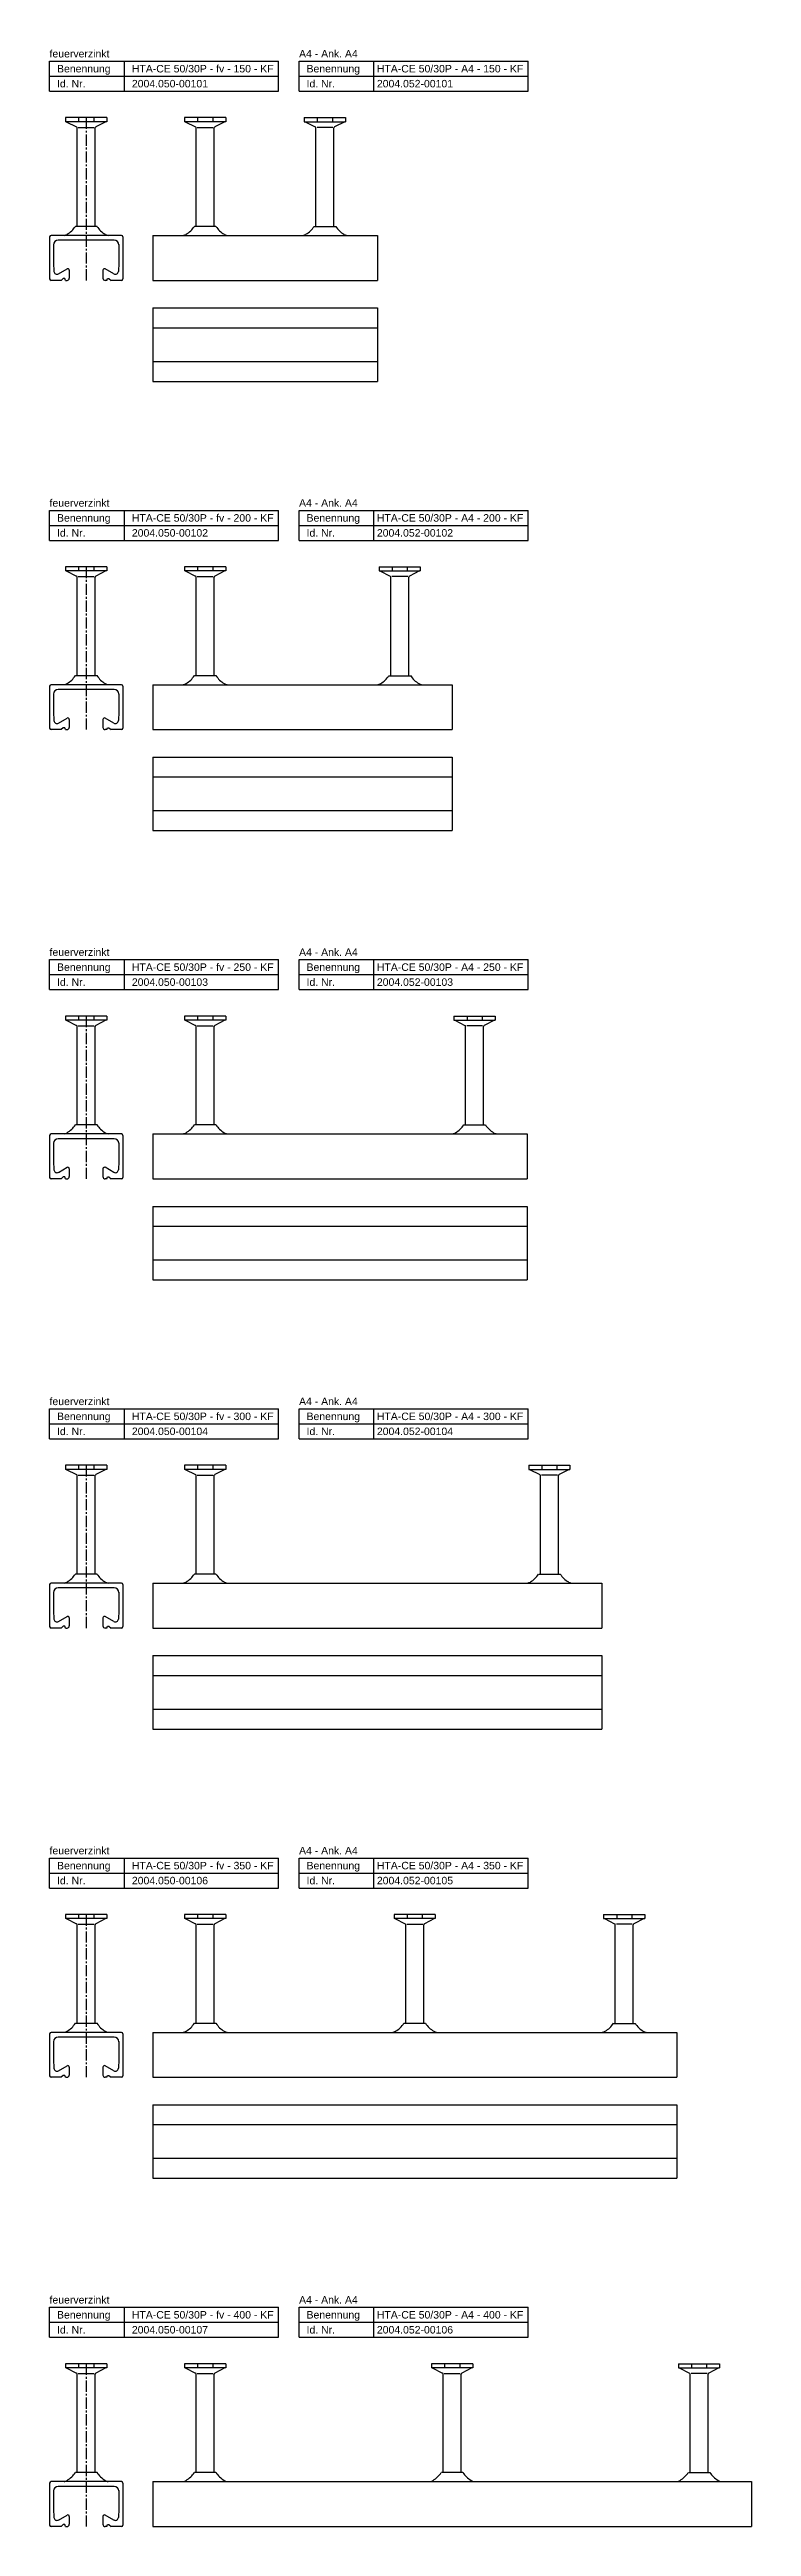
# Model space of a CAD drawing. Header units: millimetres. Extents: x 6357 to 12496, y -479 to 2742.
# Drawn here: x 6357 to 6826, y 1088 to 2742 of the extents above; entities that cross this region are included whole.
import ezdxf

# ---------------------------------------------------------------- set-up
doc = ezdxf.new("R2010")
doc.units = ezdxf.units.MM
doc.header["$LTSCALE"] = 10
doc.linetypes.add('MITTE2', pattern=[1.125, 0.75, -0.125, 0.125, -0.125])
doc.layers.add('ACHSEN', color=1, linetype='MITTE2')
doc.layers.add('HALFEN', color=2, linetype='CONTINUOUS')
doc.styles.add('ARIAL50', font='arial.ttf', dxfattribs={"height": 5})

msp = doc.modelspace()

# ---------------------------------------------------------------- linework, layer by layer
at = {"layer": 'ACHSEN'}
for p, q in [((6381.5, 2696.7), (6381.5, 2588)), ((6381.5, 2396.7), (6381.5, 2288)), ((6381.5, 2096.7), (6381.5, 1988)), ((6381.5, 1796.7), (6381.5, 1688)), ((6381.5, 1496.7), (6381.5, 1388)), ((6381.5, 1196.7), (6381.5, 1088))]:
    msp.add_line(p, q, dxfattribs=at)
at = {"layer": 'HALFEN'}
for p, q in [((6357, 2734.4), (6510, 2734.4)), ((6357, 2714.4), (6357, 2734.4)), ((6407, 2714.4), (6407, 2734.4)), ((6510, 2714.4), (6510, 2734.4)), ((6523.7, 2734.4), (6676.7, 2734.4)), ((6523.7, 2714.4), (6523.7, 2734.4)), ((6573.7, 2714.4), (6573.7, 2734.4)), ((6676.7, 2714.4), (6676.7, 2734.4)), ((6357, 2724.4), (6510, 2724.4)), ((6357, 2714.4), (6510, 2714.4)), ((6523.7, 2724.4), (6676.7, 2724.4)), ((6523.7, 2714.4), (6676.7, 2714.4)), ((6395.2, 2696.7), (6367.7, 2696.7)), ((6367.7, 2696.7), (6367.7, 2694)), ((6376.4, 2696.7), (6376.4, 2694)), ((6386.5, 2696.7), (6386.5, 2694)), ((6395.2, 2696.7), (6395.2, 2694)), ((6474.7, 2696.7), (6447.2, 2696.7)), ((6447.2, 2696.7), (6447.2, 2694)), ((6455.9, 2696.7), (6455.9, 2694)), ((6466, 2696.7), (6466, 2694)), ((6474.7, 2696.7), (6474.7, 2694)), ((6527.2, 2696.7), (6554.7, 2696.7)), ((6527.2, 2696.7), (6527.2, 2694)), ((6535.9, 2696.7), (6535.9, 2694)), ((6546, 2696.7), (6546, 2694)), ((6554.7, 2696.7), (6554.7, 2694)), ((6395.2, 2694), (6367.7, 2694)), ((6368.2, 2694), (6375, 2690.5)), ((6375.5, 2624), (6375.5, 2689.8)), ((6376.1, 2690.2), (6386.8, 2690.2)), ((6387.5, 2624), (6387.5, 2689.8)), ((6394.7, 2694), (6387.9, 2690.5)), ((6474.7, 2694), (6447.2, 2694)), ((6447.7, 2694), (6454.5, 2690.5)), ((6455, 2624), (6455, 2689.8)), ((6455.6, 2690.2), (6466.3, 2690.2)), ((6467, 2624), (6467, 2689.8)), ((6474.2, 2694), (6467.4, 2690.5)), ((6527.2, 2694), (6554.7, 2694)), ((6527.7, 2694), (6534.5, 2690.5)), ((6535, 2624), (6535, 2689.8)), ((6546.3, 2690.2), (6535.7, 2690.2)), ((6547, 2624), (6547, 2689.8)), ((6554.2, 2694), (6547.4, 2690.5)), ((6357, 2617), (6357, 2589)), ((6405, 2618), (6358, 2618)), ((6400.2, 2614.8), (6362.7, 2614.8)), ((6388.7, 2624), (6374.3, 2624)), ((6388.7, 2624), (6387.9, 2624)), ((6406, 2617), (6406, 2589)), ((6426, 2618), (6576, 2618)), ((6426, 2618), (6426, 2588)), ((6468.2, 2624), (6453.8, 2624)), ((6533.8, 2624), (6548.2, 2624)), ((6576, 2618), (6576, 2588)), ((6359.7, 2611.8), (6359.7, 2599.8)), ((6359.7, 2599.8), (6359.9, 2594)), ((6403.2, 2599.8), (6403, 2594)), ((6403.2, 2612), (6403.2, 2599.8)), ((6364.7, 2588), (6358, 2588)), ((6362.9, 2592.3), (6368.7, 2595.7)), ((6366.2, 2589.3), (6364.7, 2588)), ((6367.2, 2589.3), (6366.2, 2589.3)), ((6367.7, 2588), (6367.2, 2589.3)), ((6367.7, 2588), (6368.7, 2588)), ((6370.2, 2594.8), (6370.2, 2589.5)), ((6392.7, 2594.8), (6392.7, 2589.5)), ((6400, 2592.3), (6394.2, 2595.7)), ((6395.2, 2588), (6394.2, 2588)), ((6395.2, 2588), (6395.7, 2589.3)), ((6395.7, 2589.3), (6396.7, 2589.3)), ((6396.7, 2589.3), (6398.2, 2588)), ((6405, 2588), (6398.2, 2588)), ((6426, 2588), (6576, 2588)), ((6426, 2569.6), (6576, 2569.6)), ((6426, 2569.6), (6426, 2520.6)), ((6576, 2569.6), (6576, 2520.6)), ((6426, 2556.4), (6576, 2556.4)), ((6426, 2533.9), (6576, 2533.9)), ((6426, 2520.6), (6576, 2520.6)), ((6357, 2434.4), (6510, 2434.4)), ((6357, 2414.4), (6357, 2434.4)), ((6407, 2414.4), (6407, 2434.4)), ((6510, 2414.4), (6510, 2434.4)), ((6523.7, 2434.4), (6676.7, 2434.4)), ((6523.7, 2414.4), (6523.7, 2434.4)), ((6573.7, 2414.4), (6573.7, 2434.4)), ((6676.7, 2414.4), (6676.7, 2434.4)), ((6357, 2424.4), (6510, 2424.4)), ((6523.7, 2424.4), (6676.7, 2424.4)), ((6357, 2414.4), (6510, 2414.4)), ((6523.7, 2414.4), (6676.7, 2414.4)), ((6395.2, 2396.7), (6367.7, 2396.7)), ((6367.7, 2396.7), (6367.7, 2394)), ((6395.2, 2394), (6367.7, 2394)), ((6368.2, 2394), (6375, 2390.5)), ((6375.5, 2324), (6375.5, 2389.8)), ((6376.1, 2390.2), (6386.8, 2390.2)), ((6376.4, 2396.7), (6376.4, 2394)), ((6386.5, 2396.7), (6386.5, 2394)), ((6387.5, 2324), (6387.5, 2389.8)), ((6394.7, 2394), (6387.9, 2390.5)), ((6395.2, 2396.7), (6395.2, 2394)), ((6474.7, 2396.7), (6447.2, 2396.7)), ((6447.2, 2396.7), (6447.2, 2394)), ((6474.7, 2394), (6447.2, 2394)), ((6447.7, 2394), (6454.5, 2390.5)), ((6455, 2324), (6455, 2389.8)), ((6455.6, 2390.2), (6466.3, 2390.2)), ((6455.9, 2396.7), (6455.9, 2394)), ((6466, 2396.7), (6466, 2394)), ((6467, 2324), (6467, 2389.8)), ((6474.2, 2394), (6467.4, 2390.5)), ((6474.7, 2396.7), (6474.7, 2394)), ((6577.2, 2396.7), (6604.7, 2396.7)), ((6577.2, 2396.7), (6577.2, 2394)), ((6577.2, 2394), (6604.7, 2394)), ((6577.7, 2394), (6584.5, 2390.5)), ((6585, 2324), (6585, 2389.8)), ((6596.3, 2390.2), (6585.7, 2390.2)), ((6585.9, 2396.7), (6585.9, 2394)), ((6596, 2396.7), (6596, 2394)), ((6597, 2324), (6597, 2389.8)), ((6604.2, 2394), (6597.4, 2390.5)), ((6604.7, 2396.7), (6604.7, 2394)), ((6357, 2317), (6357, 2289)), ((6405, 2318), (6358, 2318)), ((6388.7, 2324), (6374.3, 2324)), ((6388.7, 2324), (6387.9, 2324)), ((6406, 2317), (6406, 2289)), ((6426, 2318), (6626, 2318)), ((6426, 2318), (6426, 2288)), ((6468.2, 2324), (6453.8, 2324)), ((6583.8, 2324), (6598.2, 2324)), ((6626, 2318), (6626, 2288)), ((6359.7, 2311.8), (6359.7, 2299.8)), ((6359.7, 2299.8), (6359.9, 2294)), ((6400.2, 2314.8), (6362.7, 2314.8)), ((6403.2, 2299.8), (6403, 2294)), ((6403.2, 2312), (6403.2, 2299.8)), ((6364.7, 2288), (6358, 2288)), ((6362.9, 2292.3), (6368.7, 2295.7)), ((6366.2, 2289.3), (6364.7, 2288)), ((6367.2, 2289.3), (6366.2, 2289.3)), ((6367.7, 2288), (6367.2, 2289.3)), ((6367.7, 2288), (6368.7, 2288)), ((6370.2, 2294.8), (6370.2, 2289.5)), ((6392.7, 2294.8), (6392.7, 2289.5)), ((6400, 2292.3), (6394.2, 2295.7)), ((6395.2, 2288), (6394.2, 2288)), ((6395.2, 2288), (6395.7, 2289.3)), ((6395.7, 2289.3), (6396.7, 2289.3)), ((6396.7, 2289.3), (6398.2, 2288)), ((6405, 2288), (6398.2, 2288)), ((6426, 2288), (6626, 2288)), ((6426, 2269.6), (6626, 2269.6)), ((6426, 2269.6), (6426, 2220.6)), ((6626, 2269.6), (6626, 2220.6)), ((6426, 2256.4), (6626, 2256.4)), ((6426, 2233.9), (6626, 2233.9)), ((6426, 2220.6), (6626, 2220.6)), ((6357, 2134.4), (6510, 2134.4)), ((6357, 2114.4), (6357, 2134.4)), ((6407, 2114.4), (6407, 2134.4)), ((6510, 2114.4), (6510, 2134.4)), ((6523.7, 2134.4), (6676.7, 2134.4)), ((6523.7, 2114.4), (6523.7, 2134.4)), ((6573.7, 2114.4), (6573.7, 2134.4)), ((6676.7, 2114.4), (6676.7, 2134.4)), ((6357, 2124.4), (6510, 2124.4)), ((6523.7, 2124.4), (6676.7, 2124.4)), ((6357, 2114.4), (6510, 2114.4)), ((6523.7, 2114.4), (6676.7, 2114.4)), ((6395.2, 2096.7), (6367.7, 2096.7)), ((6367.7, 2096.7), (6367.7, 2094)), ((6395.2, 2094), (6367.7, 2094)), ((6368.2, 2094), (6375, 2090.5)), ((6375.5, 2024), (6375.5, 2089.8)), ((6376.1, 2090.2), (6386.8, 2090.2)), ((6376.4, 2096.7), (6376.4, 2094)), ((6386.5, 2096.7), (6386.5, 2094)), ((6387.5, 2024), (6387.5, 2089.8)), ((6394.7, 2094), (6387.9, 2090.5)), ((6395.2, 2096.7), (6395.2, 2094)), ((6474.7, 2096.7), (6447.2, 2096.7)), ((6447.2, 2096.7), (6447.2, 2094)), ((6474.7, 2094), (6447.2, 2094)), ((6447.7, 2094), (6454.5, 2090.5)), ((6455, 2024), (6455, 2089.8)), ((6455.6, 2090.2), (6466.3, 2090.2)), ((6455.9, 2096.7), (6455.9, 2094)), ((6466, 2096.7), (6466, 2094)), ((6467, 2024), (6467, 2089.8)), ((6474.2, 2094), (6467.4, 2090.5)), ((6474.7, 2096.7), (6474.7, 2094)), ((6627.2, 2096.7), (6654.7, 2096.7)), ((6627.2, 2096.7), (6627.2, 2094)), ((6627.2, 2094), (6654.7, 2094)), ((6627.7, 2094), (6634.5, 2090.5)), ((6635, 2024), (6635, 2089.8)), ((6646.3, 2090.2), (6635.7, 2090.2)), ((6635.9, 2096.7), (6635.9, 2094)), ((6646, 2096.7), (6646, 2094)), ((6647, 2024), (6647, 2089.8)), ((6654.2, 2094), (6647.4, 2090.5)), ((6654.7, 2096.7), (6654.7, 2094)), ((6405, 2018), (6358, 2018)), ((6388.7, 2024), (6374.3, 2024)), ((6388.7, 2024), (6387.9, 2024)), ((6426, 2018), (6676, 2018)), ((6426, 2018), (6426, 1988)), ((6468.2, 2024), (6453.8, 2024)), ((6633.8, 2024), (6648.2, 2024)), ((6676, 2018), (6676, 1988)), ((6357, 2017), (6357, 1989)), ((6359.7, 2011.8), (6359.7, 1999.8)), ((6400.2, 2014.8), (6362.7, 2014.8)), ((6403.2, 2012), (6403.2, 1999.8)), ((6406, 2017), (6406, 1989)), ((6364.7, 1988), (6358, 1988)), ((6359.7, 1999.8), (6359.9, 1994)), ((6362.9, 1992.3), (6368.7, 1995.7)), ((6366.2, 1989.3), (6364.7, 1988)), ((6367.2, 1989.3), (6366.2, 1989.3)), ((6367.7, 1988), (6367.2, 1989.3)), ((6367.7, 1988), (6368.7, 1988)), ((6370.2, 1994.8), (6370.2, 1989.5)), ((6392.7, 1994.8), (6392.7, 1989.5)), ((6400, 1992.3), (6394.2, 1995.7)), ((6395.2, 1988), (6394.2, 1988)), ((6395.2, 1988), (6395.7, 1989.3)), ((6395.7, 1989.3), (6396.7, 1989.3)), ((6396.7, 1989.3), (6398.2, 1988)), ((6405, 1988), (6398.2, 1988)), ((6403.2, 1999.8), (6403, 1994)), ((6426, 1988), (6676, 1988)), ((6426, 1969.6), (6676, 1969.6)), ((6426, 1969.6), (6426, 1920.6)), ((6676, 1969.6), (6676, 1920.6)), ((6426, 1956.4), (6676, 1956.4)), ((6426, 1933.9), (6676, 1933.9)), ((6426, 1920.6), (6676, 1920.6)), ((6357, 1834.4), (6510, 1834.4)), ((6357, 1814.4), (6357, 1834.4)), ((6357, 1824.4), (6510, 1824.4)), ((6407, 1814.4), (6407, 1834.4)), ((6510, 1814.4), (6510, 1834.4)), ((6523.7, 1834.4), (6676.7, 1834.4)), ((6523.7, 1814.4), (6523.7, 1834.4)), ((6523.7, 1824.4), (6676.7, 1824.4)), ((6573.7, 1814.4), (6573.7, 1834.4)), ((6676.7, 1814.4), (6676.7, 1834.4)), ((6357, 1814.4), (6510, 1814.4)), ((6523.7, 1814.4), (6676.7, 1814.4)), ((6395.2, 1796.7), (6367.7, 1796.7)), ((6367.7, 1796.7), (6367.7, 1794)), ((6395.2, 1794), (6367.7, 1794)), ((6368.2, 1794), (6375, 1790.5)), ((6375.5, 1724), (6375.5, 1789.8)), ((6376.1, 1790.2), (6386.8, 1790.2)), ((6376.4, 1796.7), (6376.4, 1794)), ((6386.5, 1796.7), (6386.5, 1794)), ((6387.5, 1724), (6387.5, 1789.8)), ((6394.7, 1794), (6387.9, 1790.5)), ((6395.2, 1796.7), (6395.2, 1794)), ((6474.7, 1796.7), (6447.2, 1796.7)), ((6447.2, 1796.7), (6447.2, 1794)), ((6474.7, 1794), (6447.2, 1794)), ((6447.7, 1794), (6454.5, 1790.5)), ((6455, 1724), (6455, 1789.8)), ((6455.6, 1790.2), (6466.3, 1790.2)), ((6455.9, 1796.7), (6455.9, 1794)), ((6466, 1796.7), (6466, 1794)), ((6467, 1724), (6467, 1789.8)), ((6474.2, 1794), (6467.4, 1790.5)), ((6474.7, 1796.7), (6474.7, 1794)), ((6677.2, 1796.7), (6704.7, 1796.7)), ((6677.2, 1796.7), (6677.2, 1794)), ((6677.2, 1794), (6704.7, 1794)), ((6677.7, 1794), (6684.5, 1790.5)), ((6685, 1724), (6685, 1789.8)), ((6696.3, 1790.2), (6685.7, 1790.2)), ((6685.9, 1796.7), (6685.9, 1794)), ((6696, 1796.7), (6696, 1794)), ((6697, 1724), (6697, 1789.8)), ((6704.2, 1794), (6697.4, 1790.5)), ((6704.7, 1796.7), (6704.7, 1794)), ((6388.7, 1724), (6374.3, 1724)), ((6388.7, 1724), (6387.9, 1724)), ((6468.2, 1724), (6453.8, 1724)), ((6683.8, 1724), (6698.2, 1724)), ((6357, 1717), (6357, 1689)), ((6405, 1718), (6358, 1718)), ((6359.7, 1711.8), (6359.7, 1699.8)), ((6400.2, 1714.8), (6362.7, 1714.8)), ((6403.2, 1712), (6403.2, 1699.8)), ((6406, 1717), (6406, 1689)), ((6426, 1718), (6726, 1718)), ((6426, 1718), (6426, 1688)), ((6726, 1718), (6726, 1688)), ((6364.7, 1688), (6358, 1688)), ((6359.7, 1699.8), (6359.9, 1694)), ((6362.9, 1692.3), (6368.7, 1695.7)), ((6366.2, 1689.3), (6364.7, 1688)), ((6367.2, 1689.3), (6366.2, 1689.3)), ((6367.7, 1688), (6367.2, 1689.3)), ((6367.7, 1688), (6368.7, 1688)), ((6370.2, 1694.8), (6370.2, 1689.5)), ((6392.7, 1694.8), (6392.7, 1689.5)), ((6400, 1692.3), (6394.2, 1695.7)), ((6395.2, 1688), (6394.2, 1688)), ((6395.2, 1688), (6395.7, 1689.3)), ((6395.7, 1689.3), (6396.7, 1689.3)), ((6396.7, 1689.3), (6398.2, 1688)), ((6405, 1688), (6398.2, 1688)), ((6403.2, 1699.8), (6403, 1694)), ((6426, 1688), (6726, 1688)), ((6426, 1669.6), (6726, 1669.6)), ((6426, 1669.6), (6426, 1620.6)), ((6426, 1656.4), (6726, 1656.4)), ((6726, 1669.6), (6726, 1620.6)), ((6426, 1633.9), (6726, 1633.9)), ((6426, 1620.6), (6726, 1620.6)), ((6357, 1534.4), (6510, 1534.4)), ((6357, 1514.4), (6357, 1534.4)), ((6357, 1524.4), (6510, 1524.4)), ((6407, 1514.4), (6407, 1534.4)), ((6510, 1514.4), (6510, 1534.4)), ((6523.7, 1534.4), (6676.7, 1534.4)), ((6523.7, 1514.4), (6523.7, 1534.4)), ((6523.7, 1524.4), (6676.7, 1524.4)), ((6573.7, 1514.4), (6573.7, 1534.4)), ((6676.7, 1514.4), (6676.7, 1534.4)), ((6357, 1514.4), (6510, 1514.4)), ((6523.7, 1514.4), (6676.7, 1514.4)), ((6395.2, 1496.7), (6367.7, 1496.7)), ((6367.7, 1496.7), (6367.7, 1494)), ((6395.2, 1494), (6367.7, 1494)), ((6368.2, 1494), (6375, 1490.5)), ((6375.5, 1424), (6375.5, 1489.8)), ((6376.1, 1490.2), (6386.8, 1490.2)), ((6376.4, 1496.7), (6376.4, 1494)), ((6386.5, 1496.7), (6386.5, 1494)), ((6387.5, 1424), (6387.5, 1489.8)), ((6394.7, 1494), (6387.9, 1490.5)), ((6395.2, 1496.7), (6395.2, 1494)), ((6474.7, 1496.7), (6447.2, 1496.7)), ((6447.2, 1496.7), (6447.2, 1494)), ((6474.7, 1494), (6447.2, 1494)), ((6447.7, 1494), (6454.5, 1490.5)), ((6455, 1424), (6455, 1489.8)), ((6455.6, 1490.2), (6466.3, 1490.2)), ((6455.9, 1496.7), (6455.9, 1494)), ((6466, 1496.7), (6466, 1494)), ((6467, 1424), (6467, 1489.8)), ((6474.2, 1494), (6467.4, 1490.5)), ((6474.7, 1496.7), (6474.7, 1494)), ((6614.7, 1496.7), (6587.2, 1496.7)), ((6587.2, 1496.7), (6587.2, 1494)), ((6614.7, 1494), (6587.2, 1494)), ((6587.7, 1494), (6594.5, 1490.5)), ((6595, 1424), (6595, 1489.8)), ((6595.6, 1490.2), (6606.3, 1490.2)), ((6595.9, 1496.7), (6595.9, 1494)), ((6606, 1496.7), (6606, 1494)), ((6607, 1424), (6607, 1489.8)), ((6614.2, 1494), (6607.4, 1490.5)), ((6614.7, 1496.7), (6614.7, 1494)), ((6727.2, 1496.7), (6754.7, 1496.7)), ((6727.2, 1496.7), (6727.2, 1494)), ((6727.2, 1494), (6754.7, 1494)), ((6727.7, 1494), (6734.5, 1490.5)), ((6735, 1424), (6735, 1489.8)), ((6746.3, 1490.2), (6735.7, 1490.2)), ((6735.9, 1496.7), (6735.9, 1494)), ((6746, 1496.7), (6746, 1494)), ((6747, 1424), (6747, 1489.8)), ((6754.2, 1494), (6747.4, 1490.5)), ((6754.7, 1496.7), (6754.7, 1494)), ((6388.7, 1424), (6374.3, 1424)), ((6388.7, 1424), (6387.9, 1424)), ((6468.2, 1424), (6453.8, 1424)), ((6608.2, 1424), (6593.8, 1424)), ((6733.8, 1424), (6748.2, 1424)), ((6357, 1417), (6357, 1389)), ((6405, 1418), (6358, 1418)), ((6359.7, 1411.8), (6359.7, 1399.8)), ((6400.2, 1414.8), (6362.7, 1414.8)), ((6403.2, 1412), (6403.2, 1399.8)), ((6406, 1417), (6406, 1389)), ((6426, 1418), (6776, 1418)), ((6426, 1418), (6426, 1388)), ((6776, 1418), (6776, 1388)), ((6359.7, 1399.8), (6359.9, 1394)), ((6362.9, 1392.3), (6368.7, 1395.7)), ((6370.2, 1394.8), (6370.2, 1389.5)), ((6392.7, 1394.8), (6392.7, 1389.5)), ((6400, 1392.3), (6394.2, 1395.7)), ((6403.2, 1399.8), (6403, 1394)), ((6364.7, 1388), (6358, 1388)), ((6366.2, 1389.3), (6364.7, 1388)), ((6367.2, 1389.3), (6366.2, 1389.3)), ((6367.7, 1388), (6367.2, 1389.3)), ((6367.7, 1388), (6368.7, 1388)), ((6395.2, 1388), (6394.2, 1388)), ((6395.2, 1388), (6395.7, 1389.3)), ((6395.7, 1389.3), (6396.7, 1389.3)), ((6396.7, 1389.3), (6398.2, 1388)), ((6405, 1388), (6398.2, 1388)), ((6426, 1388), (6776, 1388)), ((6426, 1369.6), (6776, 1369.6)), ((6426, 1369.6), (6426, 1320.6)), ((6776, 1369.6), (6776, 1320.6)), ((6426, 1356.4), (6776, 1356.4)), ((6426, 1333.9), (6776, 1333.9)), ((6426, 1320.6), (6776, 1320.6)), ((6357, 1234.4), (6510, 1234.4)), ((6357, 1214.4), (6357, 1234.4)), ((6357, 1224.4), (6510, 1224.4)), ((6407, 1214.4), (6407, 1234.4)), ((6510, 1214.4), (6510, 1234.4)), ((6523.7, 1234.4), (6676.7, 1234.4)), ((6523.7, 1214.4), (6523.7, 1234.4)), ((6523.7, 1224.4), (6676.7, 1224.4)), ((6573.7, 1214.4), (6573.7, 1234.4)), ((6676.7, 1214.4), (6676.7, 1234.4)), ((6357, 1214.4), (6510, 1214.4)), ((6523.7, 1214.4), (6676.7, 1214.4)), ((6395.2, 1196.7), (6367.7, 1196.7)), ((6367.7, 1196.7), (6367.7, 1194)), ((6395.2, 1194), (6367.7, 1194)), ((6368.2, 1194), (6375, 1190.5)), ((6376.4, 1196.7), (6376.4, 1194)), ((6386.5, 1196.7), (6386.5, 1194)), ((6394.7, 1194), (6387.9, 1190.5)), ((6395.2, 1196.7), (6395.2, 1194)), ((6474.7, 1196.7), (6447.2, 1196.7)), ((6447.2, 1196.7), (6447.2, 1194)), ((6474.7, 1194), (6447.2, 1194)), ((6447.7, 1194), (6454.5, 1190.5)), ((6455.9, 1196.7), (6455.9, 1194)), ((6466, 1196.7), (6466, 1194)), ((6474.2, 1194), (6467.4, 1190.5)), ((6474.7, 1196.7), (6474.7, 1194)), ((6639.7, 1196.7), (6612.2, 1196.7)), ((6612.2, 1196.7), (6612.2, 1194)), ((6639.7, 1194), (6612.2, 1194)), ((6612.7, 1194), (6619.5, 1190.5)), ((6620.9, 1196.7), (6620.9, 1194)), ((6631, 1196.7), (6631, 1194)), ((6639.2, 1194), (6632.4, 1190.5)), ((6639.7, 1196.7), (6639.7, 1194)), ((6777.2, 1196.7), (6804.7, 1196.7)), ((6777.2, 1196.7), (6777.2, 1194)), ((6777.2, 1194), (6804.7, 1194)), ((6777.7, 1194), (6784.5, 1190.5)), ((6785.9, 1196.7), (6785.9, 1194)), ((6796, 1196.7), (6796, 1194)), ((6804.2, 1194), (6797.4, 1190.5)), ((6804.7, 1196.7), (6804.7, 1194)), ((6375.5, 1124), (6375.5, 1189.8)), ((6376.1, 1190.2), (6386.8, 1190.2)), ((6387.5, 1124), (6387.5, 1189.8)), ((6455, 1124), (6455, 1189.8)), ((6455.6, 1190.2), (6466.3, 1190.2)), ((6467, 1124), (6467, 1189.8)), ((6620, 1124), (6620, 1189.8)), ((6620.6, 1190.2), (6631.3, 1190.2)), ((6632, 1124), (6632, 1189.8)), ((6785, 1124), (6785, 1189.8)), ((6796.3, 1190.2), (6785.7, 1190.2)), ((6797, 1124), (6797, 1189.8)), ((6357, 1117), (6357, 1089)), ((6405, 1118), (6358, 1118)), ((6359.7, 1111.8), (6359.7, 1099.8)), ((6400.2, 1114.8), (6362.7, 1114.8)), ((6388.7, 1124), (6374.3, 1124)), ((6388.7, 1124), (6387.9, 1124)), ((6403.2, 1112), (6403.2, 1099.8)), ((6406, 1117), (6406, 1089)), ((6426, 1118), (6826, 1118)), ((6426, 1118), (6426, 1088)), ((6468.2, 1124), (6453.8, 1124)), ((6633.2, 1124), (6618.8, 1124)), ((6783.8, 1124), (6798.2, 1124)), ((6826, 1118), (6826, 1088)), ((6359.7, 1099.8), (6359.9, 1094)), ((6362.9, 1092.3), (6368.7, 1095.7)), ((6370.2, 1094.8), (6370.2, 1089.5)), ((6392.7, 1094.8), (6392.7, 1089.5)), ((6400, 1092.3), (6394.2, 1095.7)), ((6403.2, 1099.8), (6403, 1094)), ((6364.7, 1088), (6358, 1088)), ((6366.2, 1089.3), (6364.7, 1088)), ((6367.2, 1089.3), (6366.2, 1089.3)), ((6367.7, 1088), (6367.2, 1089.3)), ((6367.7, 1088), (6368.7, 1088)), ((6395.2, 1088), (6394.2, 1088)), ((6395.2, 1088), (6395.7, 1089.3)), ((6395.7, 1089.3), (6396.7, 1089.3)), ((6396.7, 1089.3), (6398.2, 1088)), ((6405, 1088), (6398.2, 1088)), ((6426, 1088), (6826, 1088))]:
    msp.add_line(p, q, dxfattribs=at)
for centre, radius, start, end in [((6374.7, 2689.8), 0.8, 0, 62.3005), ((6388.3, 2689.8), 0.8, 117.6995, 180), ((6454.2, 2689.8), 0.8, 0, 62.3005), ((6467.8, 2689.8), 0.8, 117.6995, 180), ((6534.2, 2689.8), 0.8, 0, 62.3005), ((6547.8, 2689.8), 0.8, 117.6995, 180), ((6358, 2617), 1, 90, 180), ((6362.7, 2611.8), 3, 90, 180), ((6364.7, 2626.8), 9, 283.5362, 296.8414), ((6359.8, 2633.6), 17.3, 301.0756, 326.5383), ((6403.1, 2633.6), 17.3, 213.4617, 238.9244), ((6398.2, 2626.8), 9, 243.1586, 256.4638), ((6400.2, 2611.8), 3, 0, 90), ((6405, 2617), 1, 0, 90), ((6444.2, 2626.8), 9, 283.5362, 296.8414), ((6439.3, 2633.6), 17.3, 301.0756, 326.5383), ((6482.6, 2633.6), 17.3, 213.4617, 238.9244), ((6477.7, 2626.8), 9, 243.1586, 256.4638), ((6524.2, 2626.8), 9, 283.5362, 296.8414), ((6519.3, 2633.6), 17.3, 301.0756, 326.5383), ((6562.6, 2633.6), 17.3, 213.4617, 238.9244), ((6557.7, 2626.8), 9, 243.1586, 256.4638), ((6358, 2589), 1, 180, 270), ((6361.9, 2594.1), 2, 181.843, 299.9532), ((6369.2, 2594.8), 1, 0, 119.9532), ((6368.7, 2589.5), 1.5, 270, 0), ((6393.7, 2594.8), 1, 60.0468, 180), ((6394.2, 2589.5), 1.5, 180, 270), ((6401, 2594.1), 2, 240.0468, 358.157), ((6405, 2589), 1, 270, 0), ((6374.7, 2389.8), 0.8, 0, 62.3005), ((6388.3, 2389.8), 0.8, 117.6995, 180), ((6454.2, 2389.8), 0.8, 0, 62.3005), ((6467.8, 2389.8), 0.8, 117.6995, 180), ((6584.2, 2389.8), 0.8, 0, 62.3005), ((6597.8, 2389.8), 0.8, 117.6995, 180), ((6358, 2317), 1, 90, 180), ((6364.7, 2326.8), 9, 283.5362, 296.8414), ((6359.8, 2333.6), 17.3, 301.0756, 326.5383), ((6403.1, 2333.6), 17.3, 213.4617, 238.9244), ((6398.2, 2326.8), 9, 243.1586, 256.4638), ((6405, 2317), 1, 0, 90), ((6444.2, 2326.8), 9, 283.5362, 296.8414), ((6439.3, 2333.6), 17.3, 301.0756, 326.5383), ((6482.6, 2333.6), 17.3, 213.4617, 238.9244), ((6477.7, 2326.8), 9, 243.1586, 256.4638), ((6574.2, 2326.8), 9, 283.5362, 296.8414), ((6569.3, 2333.6), 17.3, 301.0756, 326.5383), ((6612.6, 2333.6), 17.3, 213.4617, 238.9244), ((6607.7, 2326.8), 9, 243.1586, 256.4638), ((6362.7, 2311.8), 3, 90, 180), ((6400.2, 2311.8), 3, 0, 90), ((6358, 2289), 1, 180, 270), ((6361.9, 2294.1), 2, 181.843, 299.9532), ((6369.2, 2294.8), 1, 0, 119.9532), ((6368.7, 2289.5), 1.5, 270, 0), ((6393.7, 2294.8), 1, 60.0468, 180), ((6394.2, 2289.5), 1.5, 180, 270), ((6401, 2294.1), 2, 240.0468, 358.157), ((6405, 2289), 1, 270, 0), ((6374.7, 2089.8), 0.8, 0, 62.3005), ((6388.3, 2089.8), 0.8, 117.6995, 180), ((6454.2, 2089.8), 0.8, 0, 62.3005), ((6467.8, 2089.8), 0.8, 117.6995, 180), ((6634.2, 2089.8), 0.8, 0, 62.3005), ((6647.8, 2089.8), 0.8, 117.6995, 180), ((6358, 2017), 1, 90, 180), ((6364.7, 2026.8), 9, 283.5362, 296.8414), ((6359.8, 2033.6), 17.3, 301.0756, 326.5383), ((6403.1, 2033.6), 17.3, 213.4617, 238.9244), ((6398.2, 2026.8), 9, 243.1586, 256.4638), ((6405, 2017), 1, 0, 90), ((6444.2, 2026.8), 9, 283.5362, 296.8414), ((6439.3, 2033.6), 17.3, 301.0756, 326.5383), ((6482.6, 2033.6), 17.3, 213.4617, 238.9244), ((6477.7, 2026.8), 9, 243.1586, 256.4638), ((6624.2, 2026.8), 9, 283.5362, 296.8414), ((6619.3, 2033.6), 17.3, 301.0756, 326.5383), ((6662.6, 2033.6), 17.3, 213.4617, 238.9244), ((6657.7, 2026.8), 9, 243.1586, 256.4638), ((6362.7, 2011.8), 3, 90, 180), ((6400.2, 2011.8), 3, 0, 90), ((6358, 1989), 1, 180, 270), ((6361.9, 1994.1), 2, 181.843, 299.9532), ((6369.2, 1994.8), 1, 0, 119.9532), ((6368.7, 1989.5), 1.5, 270, 0), ((6393.7, 1994.8), 1, 60.0468, 180), ((6394.2, 1989.5), 1.5, 180, 270), ((6401, 1994.1), 2, 240.0468, 358.157), ((6405, 1989), 1, 270, 0), ((6374.7, 1789.8), 0.8, 0, 62.3005), ((6388.3, 1789.8), 0.8, 117.6995, 180), ((6454.2, 1789.8), 0.8, 0, 62.3005), ((6467.8, 1789.8), 0.8, 117.6995, 180), ((6684.2, 1789.8), 0.8, 0, 62.3005), ((6697.8, 1789.8), 0.8, 117.6995, 180), ((6359.8, 1733.6), 17.3, 301.0756, 326.5383), ((6403.1, 1733.6), 17.3, 213.4617, 238.9244), ((6439.3, 1733.6), 17.3, 301.0756, 326.5383), ((6482.6, 1733.6), 17.3, 213.4617, 238.9244), ((6669.3, 1733.6), 17.3, 301.0756, 326.5383), ((6712.6, 1733.6), 17.3, 213.4617, 238.9244), ((6358, 1717), 1, 90, 180), ((6362.7, 1711.8), 3, 90, 180), ((6364.7, 1726.8), 9, 283.5362, 296.8414), ((6398.2, 1726.8), 9, 243.1586, 256.4638), ((6400.2, 1711.8), 3, 0, 90), ((6405, 1717), 1, 0, 90), ((6444.2, 1726.8), 9, 283.5362, 296.8414), ((6477.7, 1726.8), 9, 243.1586, 256.4638), ((6674.2, 1726.8), 9, 283.5362, 296.8414), ((6707.7, 1726.8), 9, 243.1586, 256.4638), ((6358, 1689), 1, 180, 270), ((6361.9, 1694.1), 2, 181.843, 299.9532), ((6369.2, 1694.8), 1, 0, 119.9532), ((6368.7, 1689.5), 1.5, 270, 0), ((6393.7, 1694.8), 1, 60.0468, 180), ((6394.2, 1689.5), 1.5, 180, 270), ((6401, 1694.1), 2, 240.0468, 358.157), ((6405, 1689), 1, 270, 0), ((6374.7, 1489.8), 0.8, 0, 62.3005), ((6388.3, 1489.8), 0.8, 117.6995, 180), ((6454.2, 1489.8), 0.8, 0, 62.3005), ((6467.8, 1489.8), 0.8, 117.6995, 180), ((6594.2, 1489.8), 0.8, 0, 62.3005), ((6607.8, 1489.8), 0.8, 117.6995, 180), ((6734.2, 1489.8), 0.8, 0, 62.3005), ((6747.8, 1489.8), 0.8, 117.6995, 180), ((6359.8, 1433.6), 17.3, 301.0756, 326.5383), ((6403.1, 1433.6), 17.3, 213.4617, 238.9244), ((6439.3, 1433.6), 17.3, 301.0756, 326.5383), ((6482.6, 1433.6), 17.3, 213.4617, 238.9244), ((6579.3, 1433.6), 17.3, 301.0756, 326.5383), ((6622.6, 1433.6), 17.3, 213.4617, 238.9244), ((6719.3, 1433.6), 17.3, 301.0756, 326.5383), ((6762.6, 1433.6), 17.3, 213.4617, 238.9244), ((6358, 1417), 1, 90, 180), ((6362.7, 1411.8), 3, 90, 180), ((6364.7, 1426.8), 9, 283.5362, 296.8414), ((6398.2, 1426.8), 9, 243.1586, 256.4638), ((6400.2, 1411.8), 3, 0, 90), ((6405, 1417), 1, 0, 90), ((6444.2, 1426.8), 9, 283.5362, 296.8414), ((6477.7, 1426.8), 9, 243.1586, 256.4638), ((6584.2, 1426.8), 9, 283.5362, 296.8414), ((6617.7, 1426.8), 9, 243.1586, 256.4638), ((6724.2, 1426.8), 9, 283.5362, 296.8414), ((6757.7, 1426.8), 9, 243.1586, 256.4638), ((6361.9, 1394.1), 2, 181.843, 299.9532), ((6369.2, 1394.8), 1, 0, 119.9532), ((6368.7, 1389.5), 1.5, 270, 0), ((6393.7, 1394.8), 1, 60.0468, 180), ((6394.2, 1389.5), 1.5, 180, 270), ((6401, 1394.1), 2, 240.0468, 358.157), ((6358, 1389), 1, 180, 270), ((6405, 1389), 1, 270, 0), ((6374.7, 1189.8), 0.8, 0, 62.3005), ((6388.3, 1189.8), 0.8, 117.6995, 180), ((6454.2, 1189.8), 0.8, 0, 62.3005), ((6467.8, 1189.8), 0.8, 117.6995, 180), ((6619.2, 1189.8), 0.8, 0, 62.3005), ((6632.8, 1189.8), 0.8, 117.6995, 180), ((6784.2, 1189.8), 0.8, 0, 62.3005), ((6797.8, 1189.8), 0.8, 117.6995, 180), ((6358, 1117), 1, 90, 180), ((6362.7, 1111.8), 3, 90, 180), ((6364.7, 1126.8), 9, 283.5362, 296.8414), ((6359.8, 1133.6), 17.3, 301.0756, 326.5383), ((6403.1, 1133.6), 17.3, 213.4617, 238.9244), ((6398.2, 1126.8), 9, 243.1586, 256.4638), ((6400.2, 1111.8), 3, 0, 90), ((6405, 1117), 1, 0, 90), ((6444.2, 1126.8), 9, 283.5362, 296.8414), ((6439.3, 1133.6), 17.3, 301.0756, 326.5383), ((6482.6, 1133.6), 17.3, 213.4617, 238.9244), ((6477.7, 1126.8), 9, 243.1586, 256.4638), ((6609.2, 1126.8), 9, 283.5362, 296.8414), ((6604.3, 1133.6), 17.3, 301.0756, 326.5383), ((6647.6, 1133.6), 17.3, 213.4617, 238.9244), ((6642.7, 1126.8), 9, 243.1586, 256.4638), ((6774.2, 1126.8), 9, 283.5362, 296.8414), ((6769.3, 1133.6), 17.3, 301.0756, 326.5383), ((6812.6, 1133.6), 17.3, 213.4617, 238.9244), ((6807.7, 1126.8), 9, 243.1586, 256.4638), ((6361.9, 1094.1), 2, 181.843, 299.9532), ((6369.2, 1094.8), 1, 0, 119.9532), ((6393.7, 1094.8), 1, 60.0468, 180), ((6401, 1094.1), 2, 240.0468, 358.157), ((6358, 1089), 1, 180, 270), ((6368.7, 1089.5), 1.5, 270, 0), ((6394.2, 1089.5), 1.5, 180, 270), ((6405, 1089), 1, 270, 0)]:
    msp.add_arc(centre, radius, start, end, dxfattribs=at)

# ---------------------------------------------------------------- texts
at = {"layer": 'HALFEN', "style": 'ARIAL50'}
for s, p in [('feuerverzinkt', (6357, 2736.9)), ('Benennung', (6362, 2726.9)), ('HTA-CE 50/30P - fv - 150 - KF', (6412, 2726.9)), ('A4 - Ank. A4', (6523.7, 2736.9)), ('Benennung', (6528.7, 2726.9)), ('HTA-CE 50/30P - A4 - 150 - KF', (6575.7, 2726.9)), ('Id. Nr.', (6362, 2716.9)), ('2004.050-00101', (6412, 2716.9)), ('Id. Nr.', (6528.7, 2716.9)), ('2004.052-00101', (6575.7, 2716.9)), ('feuerverzinkt', (6357, 2436.9)), ('Benennung', (6362, 2426.9)), ('HTA-CE 50/30P - fv - 200 - KF', (6412, 2426.9)), ('A4 - Ank. A4', (6523.7, 2436.9)), ('Benennung', (6528.7, 2426.9)), ('HTA-CE 50/30P - A4 - 200 - KF', (6575.7, 2426.9)), ('Id. Nr.', (6362, 2416.9)), ('2004.050-00102', (6412, 2416.9)), ('Id. Nr.', (6528.7, 2416.9)), ('2004.052-00102', (6575.7, 2416.9)), ('feuerverzinkt', (6357, 2136.9)), ('A4 - Ank. A4', (6523.7, 2136.9)), ('Benennung', (6362, 2126.9)), ('Id. Nr.', (6362, 2116.9)), ('2004.050-00103', (6412, 2116.9)), ('HTA-CE 50/30P - fv - 250 - KF', (6412, 2126.9)), ('Benennung', (6528.7, 2126.9)), ('Id. Nr.', (6528.7, 2116.9)), ('2004.052-00103', (6575.7, 2116.9)), ('HTA-CE 50/30P - A4 - 250 - KF', (6575.7, 2126.9)), ('feuerverzinkt', (6357, 1836.9)), ('A4 - Ank. A4', (6523.7, 1836.9)), ('Benennung', (6362, 1826.9)), ('Id. Nr.', (6362, 1816.9)), ('2004.050-00104', (6412, 1816.9)), ('HTA-CE 50/30P - fv - 300 - KF', (6412, 1826.9)), ('Benennung', (6528.7, 1826.9)), ('Id. Nr.', (6528.7, 1816.9)), ('2004.052-00104', (6575.7, 1816.9)), ('HTA-CE 50/30P - A4 - 300 - KF', (6575.7, 1826.9)), ('feuerverzinkt', (6357, 1536.9)), ('A4 - Ank. A4', (6523.7, 1536.9)), ('Benennung', (6362, 1526.9)), ('Id. Nr.', (6362, 1516.9)), ('2004.050-00106', (6412, 1516.9)), ('HTA-CE 50/30P - fv - 350 - KF', (6412, 1526.9)), ('Benennung', (6528.7, 1526.9)), ('Id. Nr.', (6528.7, 1516.9)), ('2004.052-00105', (6575.7, 1516.9)), ('HTA-CE 50/30P - A4 - 350 - KF', (6575.7, 1526.9)), ('feuerverzinkt', (6357, 1236.9)), ('A4 - Ank. A4', (6523.7, 1236.9)), ('Benennung', (6362, 1226.9)), ('HTA-CE 50/30P - fv - 400 - KF', (6412, 1226.9)), ('Benennung', (6528.7, 1226.9)), ('HTA-CE 50/30P - A4 - 400 - KF', (6575.7, 1226.9)), ('Id. Nr.', (6362, 1216.9)), ('2004.050-00107', (6412, 1216.9)), ('Id. Nr.', (6528.7, 1216.9)), ('2004.052-00106', (6575.7, 1216.9))]:
    msp.add_text(s, height=5, dxfattribs=at).set_placement(p)

doc.saveas('drawing.dxf')
